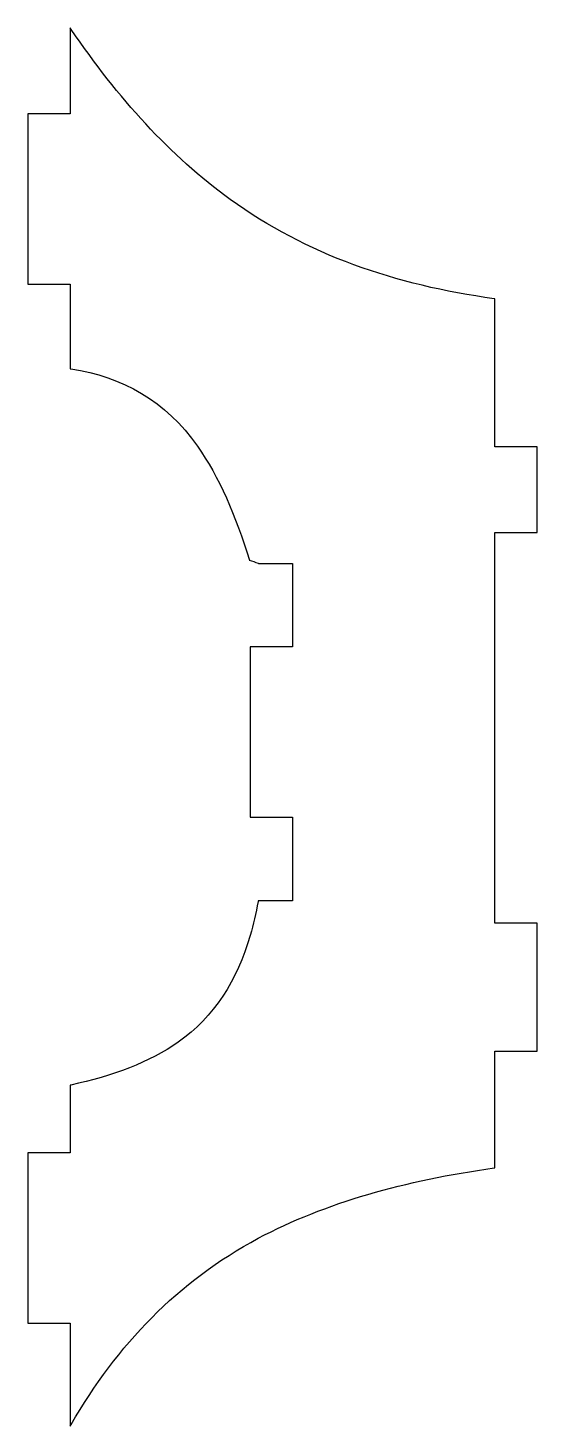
# Model space of a CAD drawing. Header units: millimetres. Extents: x -12 to 12, y -33 to 33.
import ezdxf

# ---------------------------------------------------------------- set-up
doc = ezdxf.new("R2010")
doc.units = ezdxf.units.MM
doc.layers.get('0').update_dxf_attribs({"linetype": 'CONTINUOUS'})

msp = doc.modelspace()

# ---------------------------------------------------------------- linework, layer by layer
for p, q in [((-10.025, 33.031), (-10.025, 28.975)), ((-10.025, 28.975), (-12.025, 28.975)), ((-12.025, 28.975), (-12.025, 20.925)), ((-12.025, 20.925), (-10.025, 20.925)), ((-10.025, 20.925), (-10.025, 16.929)), ((10.025, 13.236), (10.025, 20.232)), ((12.025, 13.236), (10.025, 13.236)), ((12.025, 9.186), (12.025, 13.236)), ((10.025, -9.276), (10.025, 9.186)), ((10.025, 9.186), (12.025, 9.186)), ((-1.134, 7.725), (0.475, 7.725)), ((0.475, 7.725), (0.475, 3.775)), ((0.475, 3.775), (-1.525, 3.775)), ((-1.525, 3.775), (-1.525, -4.275)), ((-1.525, -4.275), (0.475, -4.275)), ((0.475, -4.275), (0.475, -8.225)), ((0.475, -8.225), (-1.151, -8.225)), ((12.025, -9.276), (10.025, -9.276)), ((12.025, -15.326), (12.025, -9.276)), ((10.025, -20.841), (10.025, -15.326)), ((10.025, -15.326), (12.025, -15.326)), ((-10.025, -16.93), (-10.025, -20.137)), ((-10.025, -20.137), (-12.025, -20.137)), ((-12.025, -20.137), (-12.025, -28.188)), ((-12.025, -28.188), (-10.025, -28.188)), ((-10.025, -28.188), (-10.025, -33.043))]:
    msp.add_line(p, q)
msp.add_arc((-11.951, -25.667), 35.1, 72.05002, 72.77799)
for points, knots in [([(10.025, 20.232), (10.018, 20.233), (10.011, 20.234), (10.003, 20.235), (5.337, 20.869), (1.122, 22.325), (-2.465, 24.924), (-5.309, 26.984), (-7.781, 29.724), (-9.979, 32.964), (-9.995, 32.986), (-10.01, 33.009), (-10.025, 33.031)], [-1.000862, -1.000862, -1.000862, -1.000862, -1, -1, -1, -0.442129, -0.442129, -0.442129, 0, 0, 0, 0.003061, 0.003061, 0.003061, 0.003061]), ([(-10.025, 16.929), (-10.018, 16.927), (-10.011, 16.926), (-10.004, 16.925), (-7.558, 16.552), (-5.526, 15.404), (-4.014, 13.259), (-3.007, 11.828), (-2.207, 9.998), (-1.563, 7.872), (-1.562, 7.868), (-1.56, 7.864), (-1.559, 7.86)], [-0.0017182, -0.0017182, -0.0017182, -0.0017182, 0, 0, 0, 0.5950809, 0.5950809, 0.5950809, 0.9919576, 0.9919576, 0.9919576, 0.9927472, 0.9927472, 0.9927472, 0.9927472]), ([(-1.151, -8.225), (-1.152, -8.232), (-1.153, -8.239), (-1.155, -8.246), (-1.252, -8.805), (-1.375, -9.341), (-1.524, -9.854)], [-0.0014493, -0.0014493, -0.0014493, -0.0014493, 0, 0, 0, 0.1175017, 0.1175017, 0.1175017, 0.1175017]), ([(-1.524, -9.854), (-2.145, -11.987), (-3.237, -13.702), (-4.927, -14.895), (-6.292, -15.857), (-8.012, -16.51), (-10.005, -16.926), (-10.012, -16.927), (-10.018, -16.928), (-10.025, -16.93)], [0.1175017, 0.1175017, 0.1175017, 0.1175017, 0.6058469, 0.6058469, 0.6058469, 1, 1, 1, 1.0013104, 1.0013104, 1.0013104, 1.0013104]), ([(-10.025, -33.043), (-10.009, -33.016), (-9.994, -32.989), (-9.978, -32.963), (-7.814, -29.216), (-4.95, -26.201), (-1.142, -24.17), (2.018, -22.485), (5.791, -21.435), (10.003, -20.844), (10.011, -20.843), (10.018, -20.842), (10.025, -20.841)], [-0.003922, -0.003922, -0.003922, -0.003922, 0, 0, 0, 0.546493, 0.546493, 0.546493, 1, 1, 1, 1.000772, 1.000772, 1.000772, 1.000772])]:
    msp.add_open_spline(points, degree=3, knots=knots)

doc.saveas('drawing.dxf')
